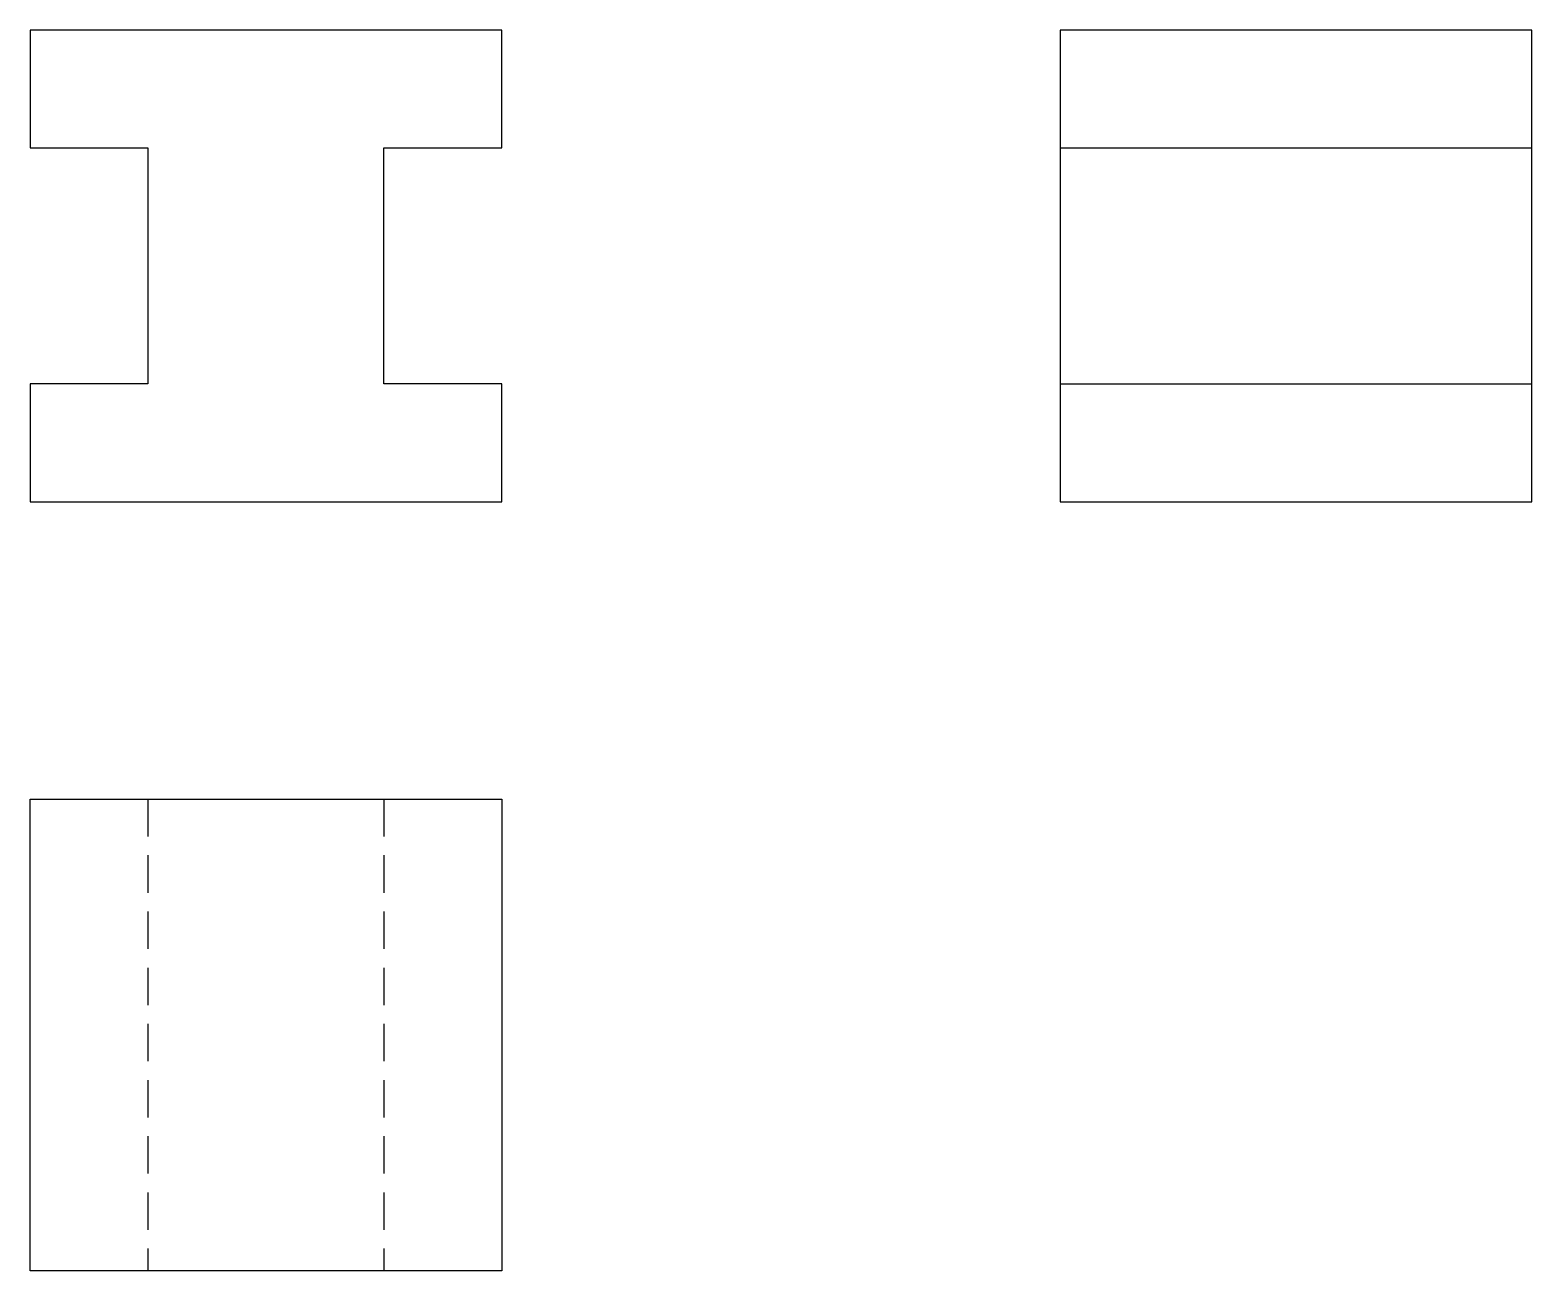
# Model space of a CAD drawing. Header units: millimetres. Extents: x 247 to 375, y 62 to 167.
import ezdxf

# ---------------------------------------------------------------- set-up
doc = ezdxf.new("R2010")
doc.units = ezdxf.units.MM
doc.linetypes.add('LÍNEAS_OCULTAS2', pattern=[4.7625, 3.175, -1.5875])
doc.layers.add('ocultas', color=7, linetype='LÍNEAS_OCULTAS2')

msp = doc.modelspace()

# ---------------------------------------------------------------- linework, layer by layer
for p, q in [((287.31, 166.95), (247.31, 166.95)), ((247.31, 166.95), (247.31, 156.95)), ((287.31, 156.95), (287.31, 166.95)), ((374.68, 166.95), (334.68, 166.95)), ((334.68, 166.95), (334.68, 126.95)), ((374.68, 126.95), (374.68, 166.95)), ((247.31, 156.95), (257.31, 156.95)), ((257.31, 156.95), (257.31, 136.95)), ((277.31, 136.95), (277.31, 156.95)), ((277.31, 156.95), (287.31, 156.95)), ((334.68, 156.95), (374.68, 156.95)), ((257.31, 136.95), (247.31, 136.95)), ((247.31, 136.95), (247.31, 126.95)), ((287.31, 136.95), (277.31, 136.95)), ((287.31, 126.95), (287.31, 136.95)), ((334.68, 136.95), (374.68, 136.95)), ((247.31, 126.95), (287.31, 126.95)), ((334.68, 126.95), (374.68, 126.95)), ((247.31, 101.74), (287.31, 101.74)), ((247.31, 61.74), (247.31, 101.74)), ((287.31, 101.74), (287.31, 61.74)), ((287.31, 61.74), (247.31, 61.74))]:
    msp.add_line(p, q)
at = {"layer": 'ocultas'}
for p, q in [((257.31, 101.74), (257.31, 61.74)), ((277.31, 101.74), (277.31, 61.74))]:
    msp.add_line(p, q, dxfattribs=at)

doc.saveas('drawing.dxf')
